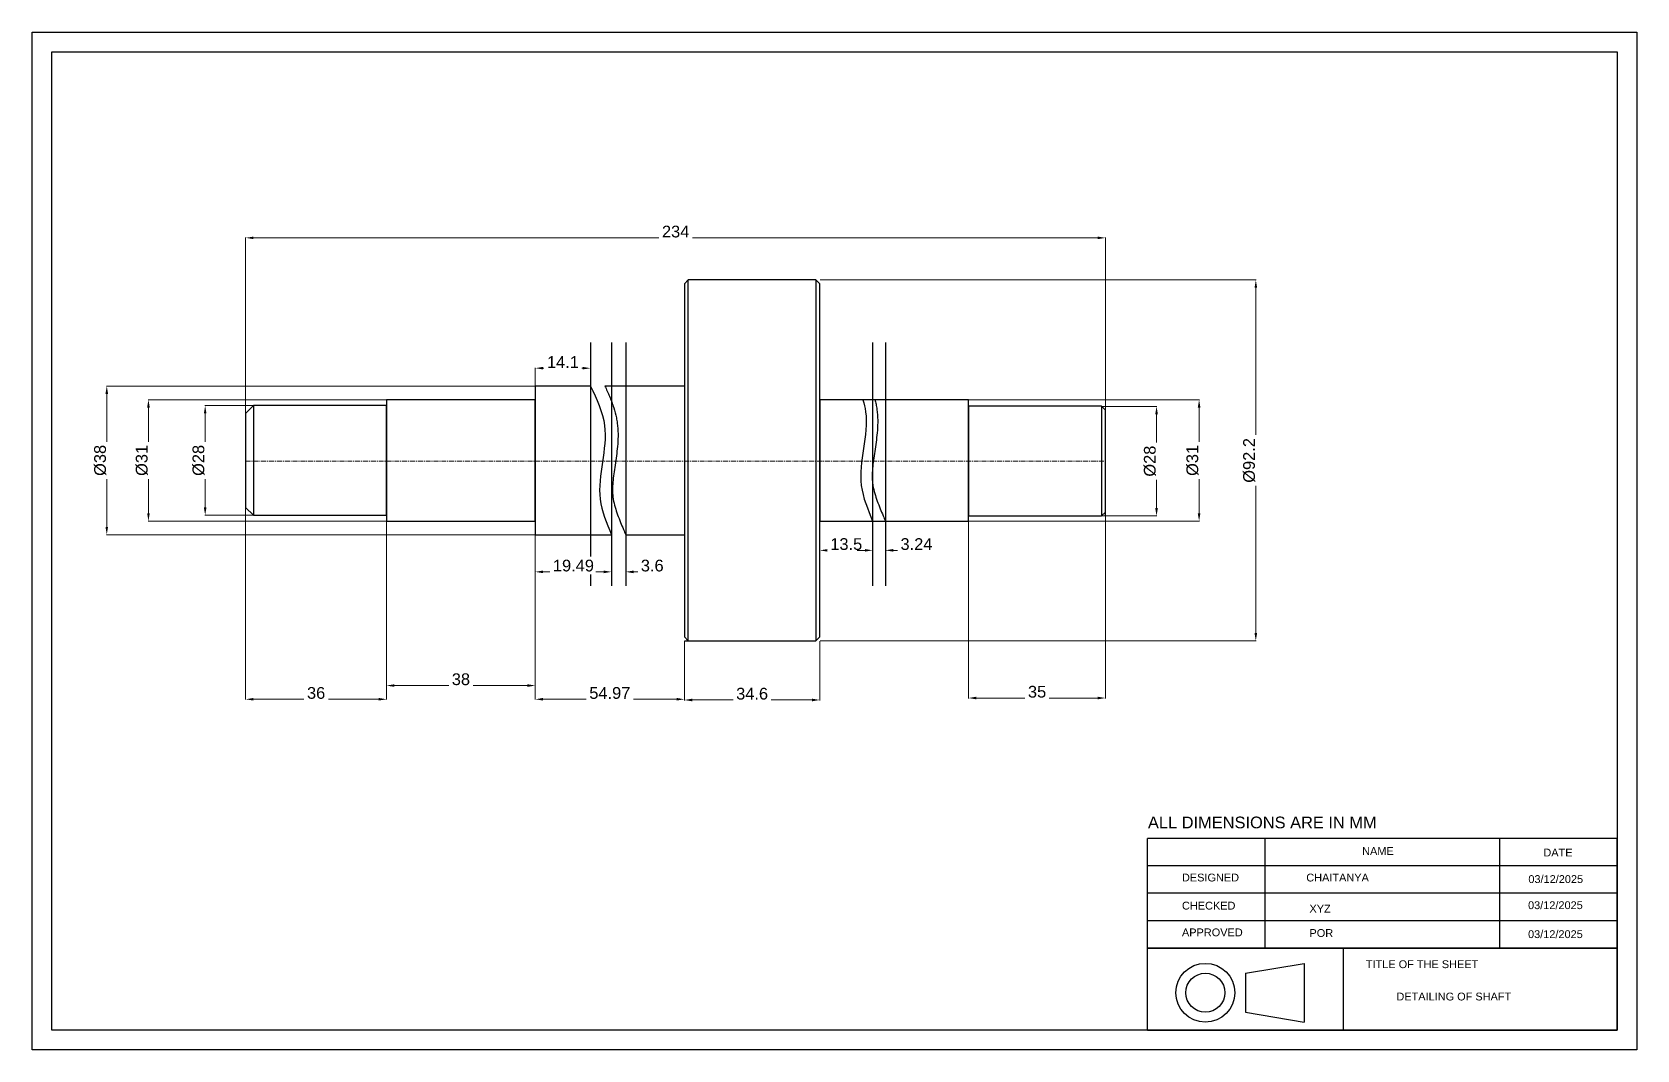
# Model space of a CAD drawing. Header units: millimetres. Extents: x -184 to 226, y -151 to 109.
import ezdxf

# ---------------------------------------------------------------- set-up
doc = ezdxf.new("R2010")
doc.units = ezdxf.units.MM
doc.header["$MEASUREMENT"] = 0
doc.linetypes.add('CENTER', pattern=[2, 1.25, -0.25, 0.25, -0.25])
doc.layers.add('centerline', color=1, linetype='CENTER', lineweight=15)
doc.layers.add('dimension line', color=3, linetype='Continuous', lineweight=15)
doc.layers.add('Reference line', color=52, linetype='Continuous')
doc.layers.add('TEXT', color=254, linetype='Continuous')
doc.styles.get("Standard").update_dxf_attribs({"font": 'arial.ttf'})
doc.dimstyles.new('AM_ANSI$0', dxfattribs={"dimtxt": 3, "dimasz": 2, "dimexe": 0.1, "dimexo": 0.05, "dimgap": 0.06, "dimtad": 1, "dimtoh": 1, "dimdec": 3, "dimzin": 9, "dimdsep": 46, "dimtxsty": 'Standard', "dimcen": 0, "dimclrd": 256, "dimclre": 256, "dimclrt": 256, "dimadec": 0, "dimazin": 2, "dimtp": 0.1, "dimtm": 0.1, "dimtfac": 0.71, "dimtdec": 3, "dimtofl": 0, "dimtmove": 0, "dimatfit": 3, "dimfxl": 1, "dimtfill": 1, "dimtolj": 1, "dimtzin": 7, "dimlwd": -1, "dimlwe": -1, "dimarcsym": 1})

# ---------------------------------------------------------------- blocks, each defined once
blk = doc.blocks.new('*D4')
at = {"layer": 'Defpoints', "color": 0, "transparency": 16777216}
for p in [(-55.39, -19), (-35.9, -19), (-35.9, -28.47)]:
    blk.add_point(p, dxfattribs=at)
at = {"layer": 'dimension line', "transparency": 16777216}
for p, q in [((-55.39, -19.05), (-55.39, -28.57)), ((-35.9, -19.05), (-35.9, -28.57)), ((-53.39, -28.47), (-37.9, -28.47))]:
    blk.add_line(p, q, dxfattribs=at)
for points in [[(-53.39, -28.14), (-53.39, -28.81), (-55.39, -28.47)], [(-37.9, -28.14), (-37.9, -28.81), (-35.9, -28.47)]]:
    blk.add_solid(points, dxfattribs=at)
at = {"layer": 'dimension line', "transparency": 16777216, "insert": (-45.65, -26.88), "char_height": 3, "attachment_point": 5, "bg_fill": 3, "box_fill_scale": 1.25, "bg_fill_color": 256, "bg_fill_true_color": 13158600, "bg_fill_transparency": 0}
blk.add_mtext('\\A1;19.49', dxfattribs=at)
blk = doc.blocks.new('*D5')
at = {"layer": 'Defpoints', "color": 0, "transparency": 16777216}
for p in [(-35.9, -19), (-32.3, -19), (-32.3, -28.47)]:
    blk.add_point(p, dxfattribs=at)
at = {"layer": 'dimension line', "transparency": 16777216}
for p, q in [((-35.9, -19.05), (-35.9, -28.57)), ((-32.3, -19.05), (-32.3, -28.57)), ((-37.9, -28.47), (-39.9, -28.47)), ((-30.3, -28.47), (-22.72, -28.47))]:
    blk.add_line(p, q, dxfattribs=at)
for points in [[(-37.9, -28.14), (-37.9, -28.81), (-35.9, -28.47)], [(-30.3, -28.14), (-30.3, -28.81), (-32.3, -28.47)]]:
    blk.add_solid(points, dxfattribs=at)
at = {"layer": 'dimension line', "transparency": 16777216, "insert": (-25.51, -26.88), "char_height": 3, "attachment_point": 5, "bg_fill": 3, "box_fill_scale": 1.25, "bg_fill_color": 256, "bg_fill_true_color": 13158600, "bg_fill_transparency": 0}
blk.add_mtext('\\A1;3.6', dxfattribs=at)
blk = doc.blocks.new('*D6')
at = {"layer": 'Defpoints', "color": 0, "transparency": 16777216}
for p in [(-41.29, 23.56), (-55.39, 19), (-41.29, 19)]:
    blk.add_point(p, dxfattribs=at)
at = {"layer": 'dimension line', "transparency": 16777216}
for p, q in [((-55.39, 19.05), (-55.39, 23.66)), ((-53.39, 23.56), (-43.29, 23.56)), ((-41.29, 19.05), (-41.29, 23.66))]:
    blk.add_line(p, q, dxfattribs=at)
for points in [[(-53.39, 23.89), (-53.39, 23.23), (-55.39, 23.56)], [(-43.29, 23.89), (-43.29, 23.23), (-41.29, 23.56)]]:
    blk.add_solid(points, dxfattribs=at)
at = {"layer": 'dimension line', "transparency": 16777216, "insert": (-48.34, 25.13), "char_height": 3, "attachment_point": 5, "bg_fill": 3, "box_fill_scale": 1.25, "bg_fill_color": 256, "bg_fill_true_color": 13158600, "bg_fill_transparency": 0}
blk.add_mtext('\\A1;14.1', dxfattribs=at)
blk = doc.blocks.new('*D7')
at = {"layer": 'Defpoints', "color": 0, "transparency": 16777216}
for p in [(-129.39, -12), (-93.39, -15.5), (-93.39, -61.02)]:
    blk.add_point(p, dxfattribs=at)
at = {"layer": 'dimension line', "transparency": 16777216}
for p, q in [((-129.39, -12.05), (-129.39, -61.12)), ((-93.39, -15.55), (-93.39, -61.12)), ((-127.39, -61.02), (-95.39, -61.02))]:
    blk.add_line(p, q, dxfattribs=at)
for points in [[(-127.39, -60.68), (-127.39, -61.35), (-129.39, -61.02)], [(-95.39, -60.68), (-95.39, -61.35), (-93.39, -61.02)]]:
    blk.add_solid(points, dxfattribs=at)
at = {"layer": 'dimension line', "transparency": 16777216, "insert": (-111.39, -59.42), "char_height": 3, "attachment_point": 5, "bg_fill": 3, "box_fill_scale": 1.25, "bg_fill_color": 256, "bg_fill_true_color": 13158600, "bg_fill_transparency": 0}
blk.add_mtext('\\A1;36', dxfattribs=at)
blk = doc.blocks.new('*D8')
at = {"layer": 'Defpoints', "color": 0, "transparency": 16777216}
for p in [(-93.39, -15.5), (-55.39, -19), (-55.39, -57.52)]:
    blk.add_point(p, dxfattribs=at)
at = {"layer": 'dimension line', "transparency": 16777216}
for p, q in [((-93.39, -15.55), (-93.39, -57.62)), ((-55.39, -19.05), (-55.39, -57.62)), ((-91.39, -57.52), (-57.39, -57.52))]:
    blk.add_line(p, q, dxfattribs=at)
for points in [[(-91.39, -57.18), (-91.39, -57.85), (-93.39, -57.52)], [(-57.39, -57.18), (-57.39, -57.85), (-55.39, -57.52)]]:
    blk.add_solid(points, dxfattribs=at)
at = {"layer": 'dimension line', "transparency": 16777216, "insert": (-74.39, -55.92), "char_height": 3, "attachment_point": 5, "bg_fill": 3, "box_fill_scale": 1.25, "bg_fill_color": 256, "bg_fill_true_color": 13158600, "bg_fill_transparency": 0}
blk.add_mtext('\\A1;38', dxfattribs=at)
blk = doc.blocks.new('*D9')
at = {"layer": 'Defpoints', "color": 0, "transparency": 16777216}
for p in [(-55.39, -19), (-17.3, -46.1), (-17.3, -61.02)]:
    blk.add_point(p, dxfattribs=at)
at = {"layer": 'dimension line', "transparency": 16777216}
for p, q in [((-55.39, -19.05), (-55.39, -61.12)), ((-17.3, -46.15), (-17.3, -61.12)), ((-53.39, -61.02), (-19.3, -61.02))]:
    blk.add_line(p, q, dxfattribs=at)
for points in [[(-53.39, -60.68), (-53.39, -61.35), (-55.39, -61.02)], [(-19.3, -60.68), (-19.3, -61.35), (-17.3, -61.02)]]:
    blk.add_solid(points, dxfattribs=at)
at = {"layer": 'dimension line', "transparency": 16777216, "insert": (-36.35, -59.43), "char_height": 3, "attachment_point": 5, "bg_fill": 3, "box_fill_scale": 1.25, "bg_fill_color": 256, "bg_fill_true_color": 13158600, "bg_fill_transparency": 0}
blk.add_mtext('\\A1;54.97', dxfattribs=at)
blk = doc.blocks.new('*D10')
at = {"layer": 'Defpoints', "color": 0, "transparency": 16777216}
for p in [(-17.3, -46.1), (17.3, -46.1), (17.3, -61.2)]:
    blk.add_point(p, dxfattribs=at)
at = {"layer": 'dimension line', "transparency": 16777216}
for p, q in [((-17.3, -46.15), (-17.3, -61.3)), ((17.3, -46.15), (17.3, -61.3)), ((-15.3, -61.2), (15.3, -61.2))]:
    blk.add_line(p, q, dxfattribs=at)
for points in [[(-15.3, -60.87), (-15.3, -61.54), (-17.3, -61.2)], [(15.3, -60.87), (15.3, -61.54), (17.3, -61.2)]]:
    blk.add_solid(points, dxfattribs=at)
at = {"layer": 'dimension line', "transparency": 16777216, "insert": (0, -59.61), "char_height": 3, "attachment_point": 5, "bg_fill": 3, "box_fill_scale": 1.25, "bg_fill_color": 256, "bg_fill_true_color": 13158600, "bg_fill_transparency": 0}
blk.add_mtext('\\A1;34.6', dxfattribs=at)
blk = doc.blocks.new('*D11')
at = {"layer": 'Defpoints', "color": 0, "transparency": 16777216}
for p in [(55.3, -15.5), (90.3, -14.19), (55.3, -60.7)]:
    blk.add_point(p, dxfattribs=at)
at = {"layer": 'dimension line', "transparency": 16777216}
for p, q in [((55.3, -15.55), (55.3, -60.8)), ((90.3, -14.24), (90.3, -60.8)), ((88.3, -60.7), (57.3, -60.7))]:
    blk.add_line(p, q, dxfattribs=at)
for points in [[(57.3, -60.37), (57.3, -61.04), (55.3, -60.7)], [(88.3, -60.37), (88.3, -61.04), (90.3, -60.7)]]:
    blk.add_solid(points, dxfattribs=at)
at = {"layer": 'dimension line', "transparency": 16777216, "insert": (72.8, -59.11), "char_height": 3, "attachment_point": 5, "bg_fill": 3, "box_fill_scale": 1.25, "bg_fill_color": 256, "bg_fill_true_color": 13158600, "bg_fill_transparency": 0}
blk.add_mtext('\\A1;35', dxfattribs=at)
blk = doc.blocks.new('*D12')
at = {"layer": 'Defpoints', "color": 0, "transparency": 16777216}
for p in [(90.3, 56.85), (90.3, 12.81), (-129.39, 12)]:
    blk.add_point(p, dxfattribs=at)
at = {"layer": 'dimension line', "transparency": 16777216}
for p, q in [((-129.39, 12.05), (-129.39, 56.95)), ((-127.39, 56.85), (88.3, 56.85)), ((90.3, 12.86), (90.3, 56.95))]:
    blk.add_line(p, q, dxfattribs=at)
for points in [[(-127.39, 57.18), (-127.39, 56.52), (-129.39, 56.85)], [(88.3, 57.18), (88.3, 56.52), (90.3, 56.85)]]:
    blk.add_solid(points, dxfattribs=at)
at = {"layer": 'dimension line', "transparency": 16777216, "insert": (-19.54, 58.44), "char_height": 3, "attachment_point": 5, "bg_fill": 3, "box_fill_scale": 1.25, "bg_fill_color": 256, "bg_fill_true_color": 13158600, "bg_fill_transparency": 0}
blk.add_mtext('\\A1;234', dxfattribs=at)
blk = doc.blocks.new('*D13')
at = {"layer": 'dimension line', "transparency": 16777216}
for p, q in [((17.3, -22.2), (17.3, -23.08)), ((19.3, -22.98), (28.8, -22.98)), ((30.8, -22.2), (30.8, -23.08))]:
    blk.add_line(p, q, dxfattribs=at)
for points in [[(19.3, -22.64), (19.3, -23.31), (17.3, -22.98)], [(28.8, -22.64), (28.8, -23.31), (30.8, -22.98)]]:
    blk.add_solid(points, dxfattribs=at)
at = {"layer": 'dimension line', "transparency": 16777216, "insert": (24.05, -21.39), "char_height": 3, "attachment_point": 5, "bg_fill": 3, "box_fill_scale": 1.25, "bg_fill_color": 256, "bg_fill_true_color": 13158600, "bg_fill_transparency": 0}
blk.add_mtext('\\A1;13.5', dxfattribs=at)
at = {"layer": 'Defpoints', "color": 0, "transparency": 16777216}
for p in [(17.3, -22.15), (30.8, -22.15), (30.8, -22.98)]:
    blk.add_point(p, dxfattribs=at)
blk = doc.blocks.new('*D14')
at = {"layer": 'Defpoints', "color": 0, "transparency": 16777216}
for p in [(30.8, -15.5), (34.04, -15.5), (34.04, -22.98)]:
    blk.add_point(p, dxfattribs=at)
at = {"layer": 'dimension line', "transparency": 16777216}
for p, q in [((30.8, -15.55), (30.8, -23.08)), ((34.04, -15.55), (34.04, -23.08)), ((28.8, -22.98), (26.8, -22.98)), ((36.04, -22.98), (45.94, -22.98))]:
    blk.add_line(p, q, dxfattribs=at)
for points in [[(28.8, -22.64), (28.8, -23.31), (30.8, -22.98)], [(36.04, -22.64), (36.04, -23.31), (34.04, -22.98)]]:
    blk.add_solid(points, dxfattribs=at)
at = {"layer": 'dimension line', "transparency": 16777216, "insert": (41.99, -21.39), "char_height": 3, "attachment_point": 5, "bg_fill": 3, "box_fill_scale": 1.25, "bg_fill_color": 256, "bg_fill_true_color": 13158600, "bg_fill_transparency": 0}
blk.add_mtext('\\A1;3.24', dxfattribs=at)
blk = doc.blocks.new('*D15')
at = {"layer": 'Defpoints', "color": 0, "transparency": 16777216}
for p in [(-139.73, 14), (-127.39, 14), (-127.39, -14)]:
    blk.add_point(p, dxfattribs=at)
at = {"layer": 'dimension line', "transparency": 16777216}
for p, q in [((-127.44, 14), (-139.83, 14)), ((-139.73, -12), (-139.73, 12)), ((-127.44, -14), (-139.83, -14))]:
    blk.add_line(p, q, dxfattribs=at)
for points in [[(-140.07, 12), (-139.4, 12), (-139.73, 14)], [(-140.07, -12), (-139.4, -12), (-139.73, -14)]]:
    blk.add_solid(points, dxfattribs=at)
at = {"layer": 'dimension line', "transparency": 16777216, "insert": (-141.41, 0), "char_height": 3, "attachment_point": 5, "rotation": 90, "bg_fill": 3, "box_fill_scale": 1.25, "bg_fill_color": 256, "bg_fill_true_color": 13158600, "bg_fill_transparency": 0}
blk.add_mtext('\\A1;%%C28', dxfattribs=at)
blk = doc.blocks.new('*D16')
at = {"layer": 'Defpoints', "color": 0, "transparency": 16777216}
for p in [(-154.23, 15.5), (-93.39, 15.5), (-93.39, -15.5)]:
    blk.add_point(p, dxfattribs=at)
at = {"layer": 'dimension line', "transparency": 16777216}
for p, q in [((-93.44, 15.5), (-154.33, 15.5)), ((-154.23, -13.5), (-154.23, 13.5)), ((-93.44, -15.5), (-154.33, -15.5))]:
    blk.add_line(p, q, dxfattribs=at)
for points in [[(-154.56, 13.5), (-153.89, 13.5), (-154.23, 15.5)], [(-154.56, -13.5), (-153.89, -13.5), (-154.23, -15.5)]]:
    blk.add_solid(points, dxfattribs=at)
at = {"layer": 'dimension line', "transparency": 16777216, "insert": (-155.9, 0), "char_height": 3, "attachment_point": 5, "rotation": 90, "bg_fill": 3, "box_fill_scale": 1.25, "bg_fill_color": 256, "bg_fill_true_color": 13158600, "bg_fill_transparency": 0}
blk.add_mtext('\\A1;%%C31', dxfattribs=at)
blk = doc.blocks.new('*D17')
at = {"layer": 'Defpoints', "color": 0, "transparency": 16777216}
for p in [(-164.87, 19), (-55.39, 19), (-55.39, -19)]:
    blk.add_point(p, dxfattribs=at)
at = {"layer": 'dimension line', "transparency": 16777216}
for p, q in [((-55.44, 19), (-164.97, 19)), ((-164.87, -17), (-164.87, 17)), ((-55.44, -19), (-164.97, -19))]:
    blk.add_line(p, q, dxfattribs=at)
for points in [[(-165.2, 17), (-164.54, 17), (-164.87, 19)], [(-165.2, -17), (-164.54, -17), (-164.87, -19)]]:
    blk.add_solid(points, dxfattribs=at)
at = {"layer": 'dimension line', "transparency": 16777216, "insert": (-166.54, 0), "char_height": 3, "attachment_point": 5, "rotation": 90, "bg_fill": 3, "box_fill_scale": 1.25, "bg_fill_color": 256, "bg_fill_true_color": 13158600, "bg_fill_transparency": 0}
blk.add_mtext('\\A1;%%C38', dxfattribs=at)
blk = doc.blocks.new('*D18')
at = {"layer": 'Defpoints', "color": 0, "transparency": 16777216}
for p in [(89.3, 13.81), (103.33, 13.81), (89.3, -14.19)]:
    blk.add_point(p, dxfattribs=at)
at = {"layer": 'dimension line', "transparency": 16777216}
for p, q in [((89.35, 13.81), (103.43, 13.81)), ((103.33, -12.19), (103.33, 11.81)), ((89.35, -14.19), (103.43, -14.19))]:
    blk.add_line(p, q, dxfattribs=at)
for points in [[(102.99, 11.81), (103.66, 11.81), (103.33, 13.81)], [(102.99, -12.19), (103.66, -12.19), (103.33, -14.19)]]:
    blk.add_solid(points, dxfattribs=at)
at = {"layer": 'dimension line', "transparency": 16777216, "insert": (101.65, -0.19), "char_height": 3, "attachment_point": 5, "rotation": 90, "bg_fill": 3, "box_fill_scale": 1.25, "bg_fill_color": 256, "bg_fill_true_color": 13158600, "bg_fill_transparency": 0}
blk.add_mtext('\\A1;%%C28', dxfattribs=at)
blk = doc.blocks.new('*D19')
at = {"layer": 'Defpoints', "color": 0, "transparency": 16777216}
for p in [(55.3, 15.5), (114.2, 15.5), (55.3, -15.5)]:
    blk.add_point(p, dxfattribs=at)
at = {"layer": 'dimension line', "transparency": 16777216}
for p, q in [((55.35, 15.5), (114.3, 15.5)), ((114.2, -13.5), (114.2, 13.5)), ((55.35, -15.5), (114.3, -15.5))]:
    blk.add_line(p, q, dxfattribs=at)
for points in [[(113.86, 13.5), (114.53, 13.5), (114.2, 15.5)], [(113.86, -13.5), (114.53, -13.5), (114.2, -15.5)]]:
    blk.add_solid(points, dxfattribs=at)
at = {"layer": 'dimension line', "transparency": 16777216, "insert": (112.52, 0), "char_height": 3, "attachment_point": 5, "rotation": 90, "bg_fill": 3, "box_fill_scale": 1.25, "bg_fill_color": 256, "bg_fill_true_color": 13158600, "bg_fill_transparency": 0}
blk.add_mtext('\\A1;%%C31', dxfattribs=at)
blk = doc.blocks.new('*D20')
at = {"layer": 'Defpoints', "color": 0, "transparency": 16777216}
for p in [(17.3, 46.1), (128.69, 46.1), (17.3, -46.1)]:
    blk.add_point(p, dxfattribs=at)
at = {"layer": 'dimension line', "transparency": 16777216}
for p, q in [((17.35, 46.1), (128.79, 46.1)), ((128.69, -44.1), (128.69, 44.1)), ((17.35, -46.1), (128.79, -46.1))]:
    blk.add_line(p, q, dxfattribs=at)
for points in [[(128.36, 44.1), (129.02, 44.1), (128.69, 46.1)], [(128.36, -44.1), (129.02, -44.1), (128.69, -46.1)]]:
    blk.add_solid(points, dxfattribs=at)
at = {"layer": 'dimension line', "transparency": 16777216, "insert": (127.01, 0), "char_height": 3, "attachment_point": 5, "rotation": 90, "bg_fill": 3, "box_fill_scale": 1.25, "bg_fill_color": 256, "bg_fill_true_color": 13158600, "bg_fill_transparency": 0}
blk.add_mtext('\\A1;%%C92.2', dxfattribs=at)
blk = doc.blocks.new('3rd Angle Projection Symbol')
for p, q in [((40.9, 20), (100.9, 30)), ((40.9, 20), (40.9, -20)), ((100.9, 30), (100.9, -30)), ((40.9, -20), (100.9, -30))]:
    blk.add_line(p, q)
for radius in [30, 20]:
    blk.add_circle((0, 0), radius)
blk = doc.blocks.new('CLASS WORK CADD CENTER 3ED ANGLE')
at = {"layer": 'TEXT'}
for p, q in [((-120, 21), (-120, 49)), ((0, 49), (-120, 49)), ((-90, 21), (-90, 49)), ((-30, 21), (-30, 49)), ((0, 21), (0, 49)), ((0, 42), (-120, 42)), ((0, 35), (-120, 35)), ((0, 28), (-120, 28)), ((-120, 0), (-120, 21)), ((0, 21), (-120, 21)), ((-120, 21), (0, 21)), ((-70, 0), (-70, 21)), ((0, 0), (0, 21)), ((-120, 0), (0, 0))]:
    blk.add_line(p, q, dxfattribs=at)
at = {"layer": 'TEXT', "xscale": 0.25, "yscale": 0.25, "zscale": 0.25}
blk.add_blockref('3rd Angle Projection Symbol', (-105.26, 9.61), dxfattribs=at)
at = {"layer": 'TEXT', "attachment_point": 1}
for s, width, insert, char_height in [('ALL DIMENSIONS ARE IN MM', 72.2562, (-119.92, 54.6), 3), ('NAME', 21.3126, (-65.2, 46.79), 2), ('DATE', 21.3126, (-18.89, 46.41), 2), ('DESIGNED', 21.3126, (-111.23, 40.03), 2), ('CHECKED', 21.3126, (-111.23, 32.85), 2), ('APPROVED', 21.3126, (-111.23, 26.02), 2), ('TITLE OF THE SHEET', 72.2562, (-64.25, 17.89), 2)]:
    blk.add_mtext_dynamic_manual_height_columns(s, width=width, gutter_width=1, heights=[0], dxfattribs=dict(at, insert=insert, char_height=char_height))
at = {"layer": 'TEXT'}
for tag, p in [('ABC', (-79.47, 38.03)), ('01/01/2000', (-22.73, 37.63)), ('01/01/2000', (-22.81, 30.97)), ('RR', (-78.65, 30.07)), ('CC', (-78.65, 23.85)), ('01/01/2000', (-22.81, 23.57)), ('ABCD', (-56.44, 7.63))]:
    blk.add_attdef(tag, p, '', height=2, dxfattribs=at)

msp = doc.modelspace()

# ---------------------------------------------------------------- linework, layer by layer
for p, q in [((-17.3, 45.1), (-16.3, 46.1)), ((-17.3, 45.1), (-17.3, -45.1)), ((16.3, 46.1), (-16.3, 46.1)), ((16.3, 46.1), (17.3, 45.1)), ((17.3, -45.1), (17.3, 45.1)), ((-17.3, 19), (-37.6063, 19)), ((89.3, 13.8146), (55.3, 13.8146)), ((55.3, 13.8146), (55.3, -14.1854)), ((90.3, 12.8146), (89.3, 13.8146)), ((90.3, -14.1854), (90.3, 12.8146)), ((55.3, -14.1854), (89.3, -14.1854)), ((90.3, -13.1854), (89.3, -14.1854)), ((-32.3, -19), (-17.3, -19)), ((16.3, -46.1), (17.3, -45.1)), ((-16.3, -46.1), (-17.3, -45.1)), ((-17.3, -46.1), (16.3, -46.1))]:
    msp.add_line(p, q)
msp.add_lwpolyline([(-41.29, 19), (-55.39, 19), (-55.39, -19), (-35.9, -19)])
for points in [[(-127.39, -14), (-93.39, -14), (-93.39, 14), (-127.39, 14), (-129.39, 12), (-129.39, -12)], [(-93.39, -15.5), (-55.39, -15.5), (-55.39, 15.5), (-93.39, 15.5)], [(17.3, -15.5), (55.3, -15.5), (55.3, 15.5), (17.3, 15.5)]]:
    msp.add_lwpolyline(points, close=True)
at = {"end_tangent": (0.38333328, -0.92361009)}
msp.add_spline([(-41.29, 19), (-37.7012, 8.9479), (-38.8126, -9.9077), (-35.9, -19)], degree=3, dxfattribs=at)
msp.add_open_spline([(-37.6063, 19), (-37.2094, 18.1496), (-36.814, 17.2777), (-36.0456, 15.4353), (-35.6748, 14.462), (-35.0853, 12.6121), (-34.8516, 11.7464), (-34.5803, 10.4109), (-34.5033, 9.9621), (-34.318, 8.5956), (-34.261, 7.6917), (-34.2413, 5.9226), (-34.278, 5.0547), (-34.4713, 2.5253), (-34.7079, 0.913), (-35.1698, -2.1743), (-35.3954, -3.6494), (-35.6619, -6.4261), (-35.7023, -7.724), (-35.566, -9.2671), (-35.5235, -9.6019), (-35.3582, -10.6006), (-35.1992, -11.2768), (-34.6406, -13.2114), (-34.1486, -14.5107), (-33.3657, -16.4356), (-33.1204, -17.0233), (-32.8727, -17.62), (-32.8708, -17.6247), (-32.8688, -17.6294), (-32.8669, -17.6341), (-32.6779, -18.0894), (-32.489, -18.5447), (-32.3, -19)], degree=3, knots=[1.64023027, 1.64023027, 1.64023027, 1.64023027, 4.30715502, 4.30715502, 7.10942907, 7.10942907, 9.44196918, 9.44196918, 10.59613208, 10.59613208, 12.90445788, 12.90445788, 15.21278367, 15.21278367, 19.76878916, 19.76878916, 24.32479465, 24.32479465, 28.88080014, 28.88080014, 30.2005256, 30.2005256, 32.71390697, 32.71390697, 37.18616908, 37.18616908, 39.10927216, 39.10927216, 39.10927216, 39.12446489, 39.12446489, 39.12446489, 40.59153311, 40.59153311, 40.59153311, 40.59153311])
at = {"layer": 'centerline'}
msp.add_line((-129.39, -0.1854), (90.3, -0.1854), dxfattribs=at)
at = {"layer": 'Reference line'}
for p, q in [((-41.29, 30.0992), (-41.29, -32.059)), ((-35.9, 30.0992), (-35.9, -32.059)), ((-32.3, 30.0992), (-32.3, -32.059)), ((30.8, 30.0992), (30.8, -32.059)), ((34.04, 30.0992), (34.04, -32.059))]:
    msp.add_line(p, q, dxfattribs=at)

# ---------------------------------------------------------------- block references
at = {"layer": 'TEXT'}
ref = msp.add_blockref('CLASS WORK CADD CENTER 3ED ANGLE', (221.0495, -145.5884), dxfattribs=at)
ref.add_attrib('ABCD', 'DETAILING OF SHAFT', (164.6053, -137.9551), dxfattribs={"height": 2})
ref.add_attrib('ABC', 'CHAITANYA', (141.5807, -107.5622), dxfattribs={"height": 2})
ref.add_attrib('RR', 'XYZ', (142.3959, -115.5174), dxfattribs={"height": 2})
ref.add_attrib('CC', 'POR', (142.3959, -121.7352), dxfattribs={"height": 2})
ref.add_attrib('01/01/2000', '03/12/2025', (198.3182, -107.955), dxfattribs={"height": 2})
ref.add_attrib('01/01/2000', '03/12/2025', (198.2369, -114.6232), dxfattribs={"height": 2})
ref.add_attrib('01/01/2000', '03/12/2025', (198.2369, -122.0234), dxfattribs={"height": 2})

# ---------------------------------------------------------------- next in the draw order: dimensions: what is measured, and where the dimension line sits
at = {"layer": 'dimension line'}
dim = msp.add_linear_dim(base=(-41.29, 23.5612), p1=(-55.39, 19), p2=(-41.29, 19), dimstyle='AM_ANSI$0', override={"dimpost": ''}, dxfattribs=at)
dim.commit()
dim.dimension.update_dxf_attribs({"geometry": '*D6', "text_midpoint": (-48.34, 25.1273)})
for base, p1, p2, override, picture, middle in [((-93.39, -61.0169), (-129.39, -12), (-93.39, -15.5), {"dimtix": 1}, '*D7', (-111.39, -59.4241)), ((55.3, -60.7022), (90.3, -14.1854), (55.3, -15.5), {"dimpost": ''}, '*D11', (72.8, -59.1095)), ((-35.9, -28.4739), (-55.39, -19), (-35.9, -19), {"dimpost": ''}, '*D4', (-45.645, -26.8822)), ((30.8, -22.9781), (17.3, -22.1459), (30.8, -22.1459), {"dimpost": ''}, '*D13', (24.05, -21.3854))]:
    dim = msp.add_linear_dim(base=base, p1=p1, p2=p2, angle=0, dimstyle='AM_ANSI$0', override=override, dxfattribs=at)
    dim.commit()
    dim.dimension.update_dxf_attribs({"geometry": picture, "text_midpoint": middle})

# ---------------------------------------------------------------- next in the draw order: dimensions: what is measured, and where the dimension line sits
dim = msp.add_linear_dim(base=(90.3, 56.8502), p1=(-129.39, 12), p2=(90.3, 12.8146), text='234', dimstyle='AM_ANSI$0', override={"dimpost": ''}, dxfattribs=at)
dim.commit()
dim.dimension.update_dxf_attribs({"geometry": '*D12', "text_midpoint": (-19.545, 58.443)})
dim = msp.add_linear_dim(base=(-55.39, -57.5169), p1=(-93.39, -15.5), p2=(-55.39, -19), dimstyle='AM_ANSI$0', override={"dimpost": '', "dimtix": 1}, dxfattribs=at)
dim.commit()
dim.dimension.update_dxf_attribs({"geometry": '*D8', "text_midpoint": (-74.39, -55.9241)})
dim = msp.add_linear_dim(base=(-32.3, -28.4739), p1=(-35.9, -19), p2=(-32.3, -19), angle=0, dimstyle='AM_ANSI$0', dxfattribs=at)
dim.commit()
dim.dimension.update_dxf_attribs({"geometry": '*D5', "text_midpoint": (-25.5111, -26.8812)})

# ---------------------------------------------------------------- next in the draw order: linework, layer by layer
for points, knots in [([(28.3261, 15.5), (28.6301, 14.4932), (30.2528, 7.4511), (25.7304, -3.544), (29.5801, -12.5607), (30.8, -15.5)], [7.48875506, 7.48875506, 7.48875506, 7.48875506, 10.6735719, 29.56191052, 39.10927216, 39.10927216, 39.10927216, 39.10927216]), ([(31.4058, 15.5), (31.5027, 15.1228), (31.5912, 14.7405), (31.7597, 13.9109), (31.8367, 13.4621), (32.022, 12.0956), (32.079, 11.1917), (32.0987, 9.4226), (32.062, 8.5547), (31.8687, 6.0253), (31.6321, 4.413), (31.1702, 1.3257), (30.9446, -0.1494), (30.6781, -2.9261), (30.6377, -4.224), (30.774, -5.7671), (30.8165, -6.1019), (30.9818, -7.1006), (31.1408, -7.7768), (31.6994, -9.7114), (32.1914, -11.0107), (32.9743, -12.9356), (33.2196, -13.5233), (33.4673, -14.12), (33.4692, -14.1247), (33.4712, -14.1294), (33.4731, -14.1341), (33.6621, -14.5894), (33.851, -15.0447), (34.04, -15.5)], [8.43030655, 8.43030655, 8.43030655, 8.43030655, 9.44196918, 9.44196918, 10.59613208, 10.59613208, 12.90445788, 12.90445788, 15.21278367, 15.21278367, 19.76878916, 19.76878916, 24.32479465, 24.32479465, 28.88080014, 28.88080014, 30.2005256, 30.2005256, 32.71390697, 32.71390697, 37.18616908, 37.18616908, 39.10927216, 39.10927216, 39.10927216, 39.12446489, 39.12446489, 39.12446489, 40.59153311, 40.59153311, 40.59153311, 40.59153311])]:
    msp.add_open_spline(points, degree=3, knots=knots)

# ---------------------------------------------------------------- next in the draw order: dimensions: what is measured, and where the dimension line sits
for base, p1, p2, picture, middle in [((-139.7326, 14), (-127.39, -14), (-127.39, 14), '*D15', (-141.4082, 0)), ((103.328, 13.8146), (89.3, -14.1854), (89.3, 13.8146), '*D18', (101.6524, -0.1854))]:
    dim = msp.add_linear_dim(base=base, p1=p1, p2=p2, angle=90, text='%%C<>', dimstyle='AM_ANSI$0', override={"dimpost": ''}, dxfattribs=at)
    dim.commit()
    dim.dimension.update_dxf_attribs({"geometry": picture, "text_midpoint": middle})
dim = msp.add_linear_dim(base=(-17.3, -61.0169), p1=(-55.39, -19), p2=(-17.3, -46.1), text='54.97', dimstyle='AM_ANSI$0', override={"dimpost": '', "dimtix": 1}, dxfattribs=at)
dim.commit()
dim.dimension.update_dxf_attribs({"geometry": '*D9', "text_midpoint": (-36.345, -59.4251)})

# ---------------------------------------------------------------- next in the draw order: dimensions: what is measured, and where the dimension line sits
for base, p1, p2, picture, middle in [((-154.2261, 15.5), (-93.39, -15.5), (-93.39, 15.5), '*D16', (-155.9018, 0)), ((114.1957, 15.5), (55.3, -15.5), (55.3, 15.5), '*D19', (112.5201, 0))]:
    dim = msp.add_linear_dim(base=base, p1=p1, p2=p2, angle=90, text='%%C<>', dimstyle='AM_ANSI$0', override={"dimpost": ''}, dxfattribs=at)
    dim.commit()
    dim.dimension.update_dxf_attribs({"geometry": picture, "text_midpoint": middle})
dim = msp.add_linear_dim(base=(34.04, -22.9781), p1=(30.8, -15.5), p2=(34.04, -15.5), angle=0, dimstyle='AM_ANSI$0', override={"dimpost": ''}, dxfattribs=at)
dim.commit()
dim.dimension.update_dxf_attribs({"geometry": '*D14', "text_midpoint": (41.9892, -21.3854)})
dim = msp.add_linear_dim(base=(17.3, -61.2022), p1=(-17.3, -46.1), p2=(17.3, -46.1), dimstyle='AM_ANSI$0', override={"dimtix": 1}, dxfattribs=at)
dim.commit()
dim.dimension.update_dxf_attribs({"geometry": '*D10', "text_midpoint": (0, -59.6095)})

# ---------------------------------------------------------------- next in the draw order: linework, layer by layer
msp.add_line((-16.3, -46.1), (-16.3, 46.1))

# ---------------------------------------------------------------- next in the draw order: dimensions: what is measured, and where the dimension line sits
for base, p1, p2, picture, middle in [((128.6897, 46.1), (17.3, -46.1), (17.3, 46.1), '*D20', (127.0141, 0)), ((-164.8688, 19), (-55.39, -19), (-55.39, 19), '*D17', (-166.5444, 0))]:
    dim = msp.add_linear_dim(base=base, p1=p1, p2=p2, angle=90, text='%%C<>', dimstyle='AM_ANSI$0', override={"dimpost": ''}, dxfattribs=at)
    dim.commit()
    dim.dimension.update_dxf_attribs({"geometry": picture, "text_midpoint": middle})

# ---------------------------------------------------------------- next in the draw order: linework, layer by layer
for p, q in [((16.3, 46.1), (16.3, -46.1)), ((-127.39, 14), (-127.39, -14)), ((89.3, 13.8146), (89.3, -14.1854))]:
    msp.add_line(p, q)
at = {"layer": 'TEXT'}
for points in [[(226.0495, -150.5884), (-183.9505, -150.5884), (-183.9505, 109.4116), (226.0495, 109.4116)], [(221.0495, -145.5884), (-178.9505, -145.5884), (-178.9505, 104.4116), (221.0495, 104.4116)]]:
    msp.add_lwpolyline(points, close=True, dxfattribs=at)

doc.saveas('drawing.dxf')
